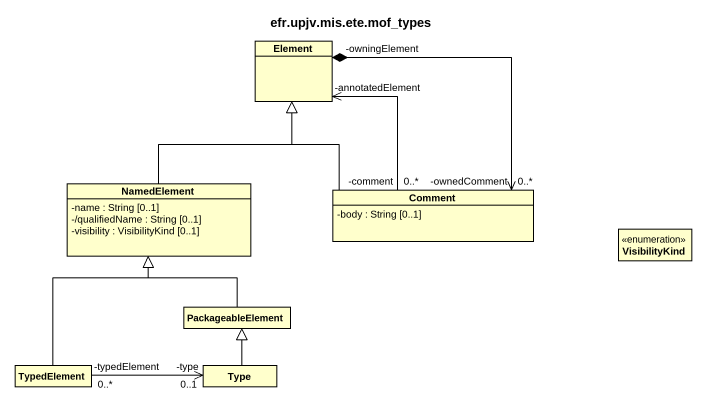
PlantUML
@startuml
title efr.upjv.mis.ete.mof_types
hide circle
hide empty members
skinparam classAttributeIconSize 0
class Element
class NamedElement {
  -name : String [0..1]
  -/qualifiedName : String [0..1]
  -visibility : VisibilityKind [0..1]
}
class Comment {
  -body : String [0..1]
}
enum VisibilityKind
class PackageableElement
class TypedElement
class Type
Element "-owningElement" *--> "-ownedComment\n0..*" Comment
NamedElement -up-|> Element
Comment -up-|> Element
Comment "-comment\n0..*" -up-> "-annotatedElement" Element
PackageableElement -up-|> NamedElement
TypedElement -up-|> NamedElement
TypedElement "-typedElement\n0..*" -right-> "-type\n0..1" Type
Type -up-|> PackageableElement
@enduml
